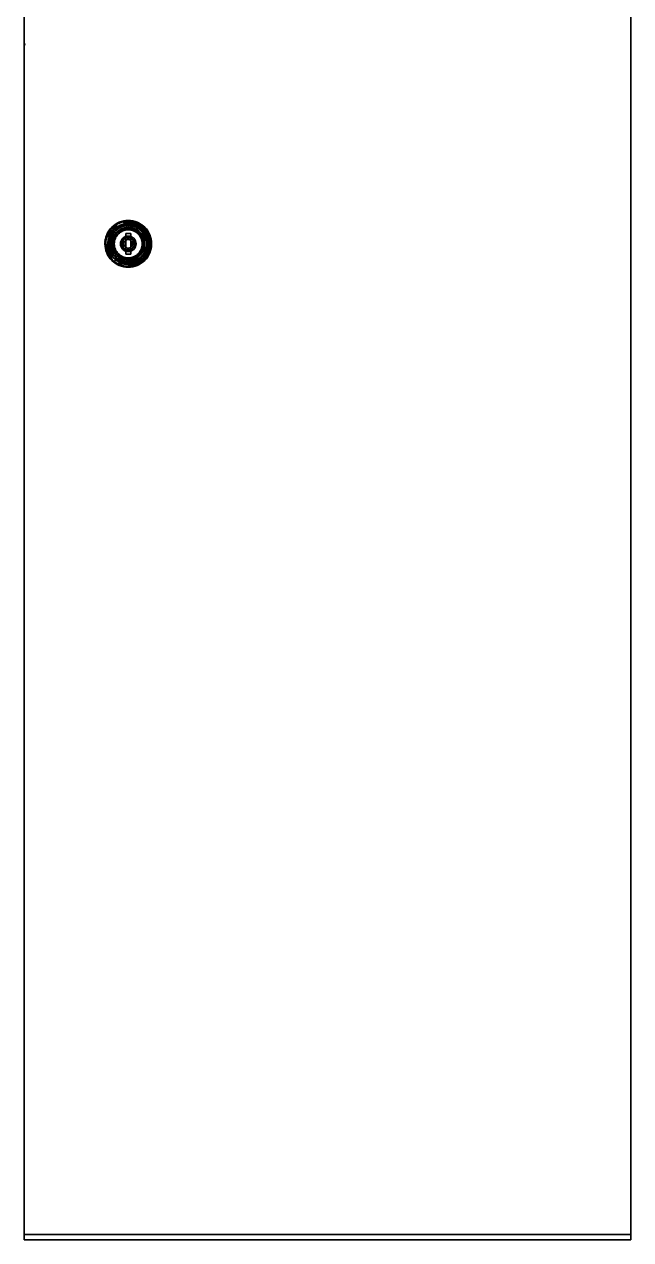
# Model space of a CAD drawing. Header units: inches. Extents: x -1371 to 1856, y -1888 to 3368.
# Drawn here: x 864 to 1856, y -1888 to 101 of the extents above; entities that cross this region are included whole.
import ezdxf

# ---------------------------------------------------------------- set-up
doc = ezdxf.new("R2010")
doc.units = ezdxf.units.IN
doc.header["$MEASUREMENT"] = 0
doc.layers.add('Warstwa 1', color=7, linetype='Continuous')

msp = doc.modelspace()

# ---------------------------------------------------------------- linework, layer by layer
at = {"layer": 'Warstwa 1', "color": 7, "lineweight": 35}
for points in [[(864, 385.3), (864, -1879.6)], [(864, -1879.6), (864, 385.3)], [(864, 385.3), (864, -1879.6)], [(864, -1879.6), (864, 385.3)], [(1856.2, 385.3), (1856.2, -1879.6)], [(1856.2, -1879.6), (1856.2, 385.3)], [(1856.2, 385.3), (1856.2, -1879.6)], [(1856.2, -1879.6), (1856.2, 385.3)], [(1856.2, -534.1), (1856.2, 375.4)], [(1856.2, 375.4), (1856.2, -534.1)], [(864, 65.3)], [(864, -1737.8), (864, 65.3)], [(864, -1737.8), (864, 65.3)], [(865.4, 70)], [(865.4, 70)], [(865.4, 70)], [(864, -29.3), (864, -30.4)], [(864, -30.4), (864, -29.3)], [(864, -29.3), (864, -96.7)], [(864, -29.3), (864, -96.7)], [(864, -30.4), (864, -53.9)], [(864, -53.9), (864, -30.4)], [(864, -66.4), (864, -53.9)], [(864, -53.9), (864, -66.4)], [(864, -107.4), (864, -66.3)], [(864, -75.5), (864, -66.4)], [(864, -66.4), (864, -75.5)], [(864, -68.1), (864, -123.5)], [(864, -123.5), (864, -68.1)], [(864, -82.9), (864, -75.5)], [(864, -75.5), (864, -82.9)], [(864, -85.3), (864, -82.9)], [(864, -82.9), (864, -85.3)], [(864, -101.4), (864, -85.3)], [(864, -85.3), (864, -101.4)], [(864, -150.2), (864, -96.7)], [(864, -96.7), (864, -150.2)], [(864, -107.4), (864, -101.4)], [(864, -101.4), (864, -107.4)], [(864, -121.3), (864, -107.4)], [(864, -110.4), (864, -107.4)], [(864, -107.4), (864, -110.4)], [(864, -121.3), (864, -107.4)], [(864, -167), (864, -110.4)], [(864, -110.4)], [(864, -110.4), (864, -167)], [(864, -110.4)], [(864, -122.6), (864, -121.3)], [(864, -122.6), (864, -121.3)], [(864, -125.7), (864, -122.6)], [(864, -125.7), (864, -122.6)], [(864, -122.6)], [(864, -122.6)], [(864, -123.5), (864, -127.4)], [(864, -127.4), (864, -123.5)], [(864, -125.7), (864, -150.2)], [(864, -125.7), (864, -150.2)], [(864, -127.4), (864, -133.2)], [(864, -133.2), (864, -127.4)], [(864, -133.2), (864, -137)], [(864, -137), (864, -133.2)], [(864, -137), (864, -211.5)], [(864, -211.5), (864, -137)], [(864, -208.4), (864, -167)], [(864, -167), (864, -208.4)], [(864, -191.8), (864, -189.3)], [(864, -210.8), (864, -189.3)], [(864, -241.9), (864, -191.8)], [(864, -191.8), (864, -241.9)], [(864, -211.4), (864, -208.4)], [(864, -208.4), (864, -211.4)], [(864, -210.8), (864, -213.6)], [(864, -210.8), (864, -213.6)], [(864, -270.9), (864, -211.4)], [(864, -270.9), (864, -211.4)], [(864, -211.5), (864, -214)], [(864, -214), (864, -211.5)], [(864, -213.6), (864, -270.9)], [(864, -270.9), (864, -213.6)], [(864, -214), (864, -237.6)], [(864, -214), (864, -237.6)], [(864, -237.6), (864, -240.2)], [(864, -240.2), (864, -237.6)], [(996.6, -250.8), (1018.4, -223.3)], [(1018.4, -223.3), (996.6, -250.8)], [(1018.4, -223.3)], [(1021.7, -221.9)], [(1021.7, -221.9), (1056.4, -227)], [(1056.4, -227), (1021.7, -221.9)], [(1034.1, -222.7)], [(1034.1, -231.1), (1034.1, -225.5)], [(1050.5, -237.4)], [(1056.4, -227)], [(1059.3, -229.3)], [(1059.3, -229.3), (1072.2, -261.9)], [(1072.2, -261.9), (1059.3, -229.3)], [(864, -240.2), (864, -270.9)], [(864, -270.9), (864, -240.2)], [(864, -245.2), (864, -241.9)], [(864, -241.9), (864, -245.2)], [(864, -270.9), (864, -245.2)], [(864, -245.2), (864, -270.9)], [(1009, -287), (996, -254.4)], [(996, -254.4)], [(996, -254.4), (1009, -287)], [(996.6, -250.8)], [(1006.9, -245.4)], [(1006.9, -245.4), (1006.9, -270.9)], [(1006.9, -270.9), (1006.9, -245.4)], [(1007.2, -245.6), (1007.2, -270.7)], [(1007.2, -270.7), (1007.2, -245.6)], [(1007.2, -245.6)], [(1008.6, -258.1)], [(1010.7, -258.1)], [(1011.3, -258.1)], [(1030.2, -241.1)], [(1038.1, -241.1), (1030.2, -241.1)], [(1030.2, -241.1), (1030.2, -275.1)], [(1030.2, -275.1), (1030.2, -241.1)], [(1030.2, -241.1), (1038.1, -241.1)], [(1038.1, -275.1), (1038.1, -241.1)], [(1038.1, -241.1)], [(1038.1, -241.1), (1038.1, -275.1)], [(1044, -258.1), (1041.2, -258.1)], [(1044, -258.1)], [(1044.8, -258.1)], [(1060.3, -258.1)], [(1061.1, -270.7), (1061.1, -245.6)], [(1061.1, -245.6)], [(1061.1, -270.7), (1061.1, -245.6)], [(1061.3, -245.4)], [(1061.3, -270.9), (1061.3, -245.4)], [(1061.3, -245.4), (1061.3, -270.9)], [(1064.6, -258.1)], [(1071, -258.1), (1066.7, -258.1)], [(1072.4, -258.1)], [(1006.9, -270.9)], [(1007.2, -270.7)], [(1030.2, -275.1)], [(1030.2, -275.1), (1038.1, -275.1)], [(1038.1, -275.1), (1030.2, -275.1)], [(1034.1, -270.9)], [(1038.1, -275.1)], [(1071.7, -265.5), (1049.9, -293)], [(1049.9, -293), (1071.7, -265.5)], [(1061.1, -270.7)], [(1061.3, -270.9)], [(1071.7, -265.5)], [(1072.2, -261.9)], [(1009, -287)], [(1010.4, -288.1), (1013.4, -284.2)], [(1010.4, -288.1), (1013.4, -284.2)], [(1010.4, -288.1)], [(1046.5, -294.3), (1011.8, -289.2)], [(1011.8, -289.2), (1046.5, -294.3)], [(1011.8, -289.2)], [(1034.1, -293.6)], [(1046.5, -294.3)], [(1049.9, -293)], [(1851.9, -534.1)], [(1856.2, -534.1), (1856.2, -612.8)], [(1856.2, -534.1)], [(1856.2, -534.1), (1856.2, -612.8)], [(1856.2, -534.1)], [(1851.9, -612.8)], [(1856.2, -1737.8), (1856.2, -612.8)], [(1856.2, -1737.8), (1856.2, -612.8)], [(1856.2, -612.8)], [(1856.2, -612.8)], [(864, -1737.8)], [(1856.2, -1737.8)], [(864, -1879.6), (864, -1883.8)], [(864, -1888.1), (864, -1879.6)], [(1856.2, -1879.6), (864, -1879.6)], [(1856.2, -1879.6), (864, -1879.6)], [(864, -1879.6), (864, -1888.1)], [(864, -1883.8), (864, -1879.6)], [(1856.2, -1879.6), (864, -1879.6)], [(864, -1879.6), (1856.2, -1879.6)], [(864, -1883.8), (864, -1888.1)], [(864, -1883.8)], [(864, -1888.1), (864, -1883.8)], [(864, -1883.8)], [(864, -1888.1)], [(864, -1888.1), (1856.2, -1888.1)], [(880.7, -1888.1), (864, -1888.1)], [(864, -1888.1)], [(1856.2, -1888.1), (864, -1888.1)], [(920.7, -1888.1), (880.7, -1888.1)], [(1799.5, -1888.1), (920.7, -1888.1)], [(920.7, -1888.1), (1799.5, -1888.1)], [(988.8, -1888.1), (1022.8, -1888.1)], [(1022.8, -1888.1), (988.8, -1888.1)], [(1022.8, -1888.1), (988.8, -1888.1)], [(988.8, -1888.1), (1022.8, -1888.1)], [(1697.4, -1888.1), (1731.5, -1888.1)], [(1731.5, -1888.1), (1697.4, -1888.1)], [(1731.5, -1888.1), (1697.4, -1888.1)], [(1697.4, -1888.1), (1731.5, -1888.1)], [(1839.6, -1888.1), (1799.5, -1888.1)], [(1856.2, -1888.1), (1839.6, -1888.1)], [(1856.2, -1879.6), (1856.2, -1888.1)], [(1856.2, -1883.8), (1856.2, -1879.6)], [(1856.2, -1879.6), (1856.2, -1883.8)], [(1856.2, -1888.1), (1856.2, -1879.6)], [(1856.2, -1888.1), (1856.2, -1883.8)], [(1856.2, -1883.8)], [(1856.2, -1888.1), (1856.2, -1883.8)], [(1856.2, -1883.8)], [(1856.2, -1888.1)], [(1856.2, -1888.1)]]:
    msp.add_lwpolyline(points, dxfattribs=at)
for points, knots in [([(865.4, 70), (865.2, 69.6), (865, 69.3), (864.8, 68.9), (864.5, 68.1), (864.3, 67.4), (864.1, 66.6), (864.1, 66.1), (864, 65.7), (864, 65.3)], [0, 0, 0, 0, 1, 1, 1, 2, 2, 2, 3, 3, 3, 3]), ([(865.4, 70), (865.2, 69.6), (865, 69.3), (864.8, 68.9), (864.5, 68.1), (864.3, 67.4), (864.1, 66.6), (864.1, 66.1), (864, 65.7), (864, 65.3)], [0, 0, 0, 0, 1, 1, 1, 2, 2, 2, 3, 3, 3, 3]), ([(864, -66.3), (864, -66.1), (864, -65.8), (864, -65.6), (864, -65.4), (864, -65.3), (864, -65.1), (864, -65.1), (864, -65), (864, -64.9), (864, -64.9), (864, -64.8), (864, -64.8), (864, -64.8), (864, -64.8), (864, -64.7), (864, -64.7), (864, -64.6), (864, -64.6), (864, -64.6), (864, -64.6), (864, -64.5), (864, -64.5), (864, -64.5), (864, -64.5), (864, -64.4), (864, -64.4), (864, -64.4), (864, -64.4), (864, -64.5), (864, -64.5), (864, -64.5), (864, -64.5), (864, -64.5), (864, -64.5), (864, -64.5), (864, -64.6), (864, -64.6), (864, -64.6), (864, -64.6), (864, -64.6), (864, -64.6), (864, -64.6), (864, -64.6), (864, -64.6), (864, -64.7), (864, -64.7), (864, -64.7), (864, -64.8), (864, -64.9), (864, -65.1), (864, -65.2), (864, -65.4), (864, -65.4), (864, -65.6), (864, -65.8), (864, -66.2), (864, -66.6), (864, -67.2), (864, -67.7), (864, -68.1)], [0, 0, 0, 0, 1, 1, 1, 2, 2, 2, 3, 3, 3, 4, 4, 4, 5, 5, 5, 6, 6, 6, 7, 7, 7, 8, 8, 8, 9, 9, 9, 10, 10, 10, 11, 11, 11, 12, 12, 12, 13, 13, 13, 14, 14, 14, 15, 15, 15, 16, 16, 16, 17, 17, 17, 18, 18, 18, 19, 19, 19, 20, 20, 20, 20]), ([(864, -68.1), (864, -66.9), (864, -65.7), (864, -64.4), (864, -65), (864, -65.7), (864, -66.3)], [0, 0, 0, 0, 1, 1, 1, 2, 2, 2, 2]), ([(864, -191.8), (864, -191.6), (864, -191.4), (864, -191.1), (864, -190.5), (864, -190), (864, -189.4), (864, -189.2), (864, -189.1), (864, -189.3)], [0, 0, 0, 0, 1, 1, 1, 2, 2, 2, 3, 3, 3, 3]), ([(995.9, -258.1), (995.9, -253.2), (996.9, -248.1), (998.8, -243.5), (1000.7, -238.9), (1003.5, -234.6), (1007.1, -231.1), (1010.6, -227.5), (1014.9, -224.7), (1019.5, -222.8), (1024.1, -220.9), (1029.1, -219.9), (1034.1, -219.9), (1039.1, -219.9), (1044.1, -220.9), (1048.8, -222.8), (1053.4, -224.7), (1057.6, -227.5), (1061.2, -231.1), (1064.7, -234.6), (1067.6, -238.9), (1069.5, -243.5), (1071.4, -248.1), (1072.4, -253.2), (1072.4, -258.1)], [0, 0, 0, 0, 1, 1, 1, 2, 2, 2, 3, 3, 3, 4, 4, 4, 5, 5, 5, 6, 6, 6, 7, 7, 7, 8, 8, 8, 8]), ([(1072.4, -258.1), (1072.4, -253.2), (1071.4, -248.1), (1069.5, -243.5), (1067.6, -238.9), (1064.7, -234.6), (1061.2, -231.1), (1057.6, -227.5), (1053.4, -224.7), (1048.8, -222.8), (1044.1, -220.9), (1039.1, -219.9), (1034.1, -219.9), (1029.1, -219.9), (1024.1, -220.9), (1019.5, -222.8), (1014.9, -224.7), (1010.6, -227.5), (1007.1, -231.1), (1003.5, -234.6), (1000.7, -238.9), (998.8, -243.5), (996.9, -248.1), (995.9, -253.2), (995.9, -258.1)], [0, 0, 0, 0, 1, 1, 1, 2, 2, 2, 3, 3, 3, 4, 4, 4, 5, 5, 5, 6, 6, 6, 7, 7, 7, 8, 8, 8, 8]), ([(1071, -258.1), (1071, -253.3), (1070, -248.5), (1068.2, -244), (1066.3, -239.6), (1063.6, -235.5), (1060.2, -232.1), (1056.8, -228.7), (1052.7, -225.9), (1048.2, -224.1), (1043.8, -222.2), (1039, -221.3), (1034.1, -221.3), (1029.3, -221.3), (1024.5, -222.2), (1020, -224.1), (1015.6, -225.9), (1011.5, -228.7), (1008.1, -232.1), (1004.7, -235.5), (1001.9, -239.6), (1000.1, -244), (998.2, -248.5), (997.3, -253.3), (997.3, -258.1), (997.3, -263), (998.2, -267.8), (1000.1, -272.2), (1001.9, -276.7), (1004.7, -280.8), (1008.1, -284.2), (1011.5, -287.6), (1015.6, -290.3), (1020, -292.2), (1024.5, -294), (1029.3, -295), (1034.1, -295), (1039, -295), (1043.8, -294), (1048.2, -292.2), (1052.7, -290.3), (1056.8, -287.6), (1060.2, -284.2), (1063.6, -280.8), (1066.3, -276.7), (1068.2, -272.2), (1070, -267.8), (1071, -263), (1071, -258.1)], [0, 0, 0, 0, 1, 1, 1, 2, 2, 2, 3, 3, 3, 4, 4, 4, 5, 5, 5, 6, 6, 6, 7, 7, 7, 8, 8, 8, 9, 9, 9, 10, 10, 10, 11, 11, 11, 12, 12, 12, 13, 13, 13, 14, 14, 14, 15, 15, 15, 16, 16, 16, 16]), ([(1013.4, -284.2), (1010, -281.5), (1007.1, -278.1), (1005, -274.3), (1002.9, -270.5), (1001.5, -266.3), (1001, -262), (1000.5, -257.6), (1000.9, -253.2), (1002.1, -249), (1003.3, -244.8), (1005.3, -240.9), (1008, -237.5), (1010.7, -234), (1014.1, -231.2), (1017.9, -229), (1021.7, -226.9), (1026, -225.6), (1030.3, -225), (1034.6, -224.5), (1039.1, -224.9), (1043.2, -226.1), (1047.4, -227.3), (1051.4, -229.3), (1054.8, -232), (1058.2, -234.7), (1061.1, -238.1), (1063.2, -241.9), (1065.3, -245.7), (1066.7, -250), (1067.2, -254.3), (1067.7, -258.6), (1067.4, -263.1), (1066.2, -267.3), (1065, -271.4), (1062.9, -275.4), (1060.2, -278.8), (1057.5, -282.2), (1054.1, -285.1), (1050.3, -287.2), (1046.5, -289.4), (1042.3, -290.7), (1038, -291.2), (1033.6, -291.7), (1029.2, -291.4), (1025, -290.2), (1020.8, -289), (1016.9, -286.9), (1013.4, -284.2)], [0, 0, 0, 0, 1, 1, 1, 2, 2, 2, 3, 3, 3, 4, 4, 4, 5, 5, 5, 6, 6, 6, 7, 7, 7, 8, 8, 8, 9, 9, 9, 10, 10, 10, 11, 11, 11, 12, 12, 12, 13, 13, 13, 14, 14, 14, 15, 15, 15, 16, 16, 16, 16]), ([(1013.4, -284.2), (1016.9, -286.9), (1020.8, -289), (1025, -290.2), (1029.2, -291.4), (1033.6, -291.7), (1038, -291.2), (1042.3, -290.7), (1046.5, -289.4), (1050.3, -287.2), (1054.1, -285.1), (1057.5, -282.2), (1060.2, -278.8), (1062.9, -275.4), (1065, -271.4), (1066.2, -267.3), (1067.4, -263.1), (1067.7, -258.6), (1067.2, -254.3), (1066.7, -250), (1065.3, -245.7), (1063.2, -241.9), (1061.1, -238.1), (1058.2, -234.7), (1054.8, -232), (1051.4, -229.3), (1047.4, -227.3), (1043.2, -226.1), (1039.1, -224.9), (1034.6, -224.5), (1030.3, -225), (1026, -225.6), (1021.7, -226.9), (1017.9, -229), (1014.1, -231.2), (1010.7, -234), (1008, -237.5), (1005.3, -240.9), (1003.3, -244.8), (1002.1, -249), (1000.9, -253.2), (1000.5, -257.6), (1001, -262), (1001.5, -266.3), (1002.9, -270.5), (1005, -274.3), (1007.1, -278.1), (1010, -281.5), (1013.4, -284.2)], [0, 0, 0, 0, 1, 1, 1, 2, 2, 2, 3, 3, 3, 4, 4, 4, 5, 5, 5, 6, 6, 6, 7, 7, 7, 8, 8, 8, 9, 9, 9, 10, 10, 10, 11, 11, 11, 12, 12, 12, 13, 13, 13, 14, 14, 14, 15, 15, 15, 16, 16, 16, 16]), ([(1066.7, -258.1), (1066.7, -261.3), (1066.3, -264.5), (1065.3, -267.6), (1064.4, -270.7), (1063, -273.6), (1061.2, -276.2), (1059.5, -278.9), (1057.3, -281.3), (1054.8, -283.3), (1052.3, -285.4), (1049.6, -287), (1046.6, -288.3), (1043.6, -289.5), (1040.5, -290.3), (1037.3, -290.6), (1034.1, -290.9), (1030.9, -290.7), (1027.8, -290.1), (1024.6, -289.5), (1021.6, -288.4), (1018.8, -286.9), (1015.9, -285.4), (1013.3, -283.4), (1011.1, -281.2), (1008.8, -278.9), (1006.9, -276.3), (1005.4, -273.5), (1003.9, -270.7), (1002.8, -267.6), (1002.2, -264.5), (1001.5, -261.4), (1001.4, -258.1), (1001.7, -254.9), (1002, -251.8), (1002.8, -248.6), (1004, -245.7), (1005.2, -242.7), (1006.9, -239.9), (1008.9, -237.5), (1011, -235), (1013.4, -232.8), (1016, -231), (1018.7, -229.3), (1021.6, -227.9), (1024.7, -226.9), (1027.7, -226), (1030.9, -225.5), (1034.1, -225.5)], [0, 0, 0, 0, 1, 1, 1, 2, 2, 2, 3, 3, 3, 4, 4, 4, 5, 5, 5, 6, 6, 6, 7, 7, 7, 8, 8, 8, 9, 9, 9, 10, 10, 10, 11, 11, 11, 12, 12, 12, 13, 13, 13, 14, 14, 14, 15, 15, 15, 16, 16, 16, 16]), ([(1064.6, -258.1), (1064.6, -254.2), (1063.8, -250.2), (1062.3, -246.5), (1060.8, -242.8), (1058.5, -239.4), (1055.7, -236.6), (1052.9, -233.8), (1049.5, -231.5), (1045.8, -230), (1042.1, -228.5), (1038.1, -227.7), (1034.1, -227.7), (1030.1, -227.7), (1026.2, -228.5), (1022.5, -230), (1018.8, -231.5), (1015.4, -233.8), (1012.6, -236.6), (1009.8, -239.4), (1007.5, -242.8), (1006, -246.5), (1004.4, -250.2), (1003.7, -254.2), (1003.7, -258.1)], [0, 0, 0, 0, 1, 1, 1, 2, 2, 2, 3, 3, 3, 4, 4, 4, 5, 5, 5, 6, 6, 6, 7, 7, 7, 8, 8, 8, 8]), ([(1003.7, -258.1), (1003.7, -254.2), (1004.4, -250.2), (1006, -246.5), (1007.5, -242.8), (1009.8, -239.4), (1012.6, -236.6), (1015.4, -233.8), (1018.8, -231.5), (1022.5, -230), (1026.2, -228.5), (1030.1, -227.7), (1034.1, -227.7), (1038.1, -227.7), (1042.1, -228.5), (1045.8, -230), (1049.5, -231.5), (1052.9, -233.8), (1055.7, -236.6), (1058.5, -239.4), (1060.8, -242.8), (1062.3, -246.5), (1063.8, -250.2), (1064.6, -254.2), (1064.6, -258.1)], [0, 0, 0, 0, 1, 1, 1, 2, 2, 2, 3, 3, 3, 4, 4, 4, 5, 5, 5, 6, 6, 6, 7, 7, 7, 8, 8, 8, 8]), ([(1061.3, -245.4), (1060.1, -242.8), (1058.6, -240.4), (1056.7, -238.3), (1054.8, -236.2), (1052.6, -234.3), (1050.3, -232.8), (1047.9, -231.3), (1045.2, -230.1), (1042.5, -229.3), (1039.8, -228.5), (1037, -228.1), (1034.1, -228.1), (1031.3, -228.1), (1028.5, -228.5), (1025.7, -229.3), (1023, -230.1), (1020.4, -231.3), (1018, -232.8), (1015.6, -234.3), (1013.4, -236.2), (1011.6, -238.3), (1009.7, -240.4), (1008.1, -242.8), (1006.9, -245.4)], [0, 0, 0, 0, 1, 1, 1, 2, 2, 2, 3, 3, 3, 4, 4, 4, 5, 5, 5, 6, 6, 6, 7, 7, 7, 8, 8, 8, 8]), ([(1006.9, -245.4), (1008.1, -242.8), (1009.7, -240.4), (1011.6, -238.3), (1013.4, -236.2), (1015.6, -234.3), (1018, -232.8), (1020.4, -231.3), (1023, -230.1), (1025.7, -229.3), (1028.5, -228.5), (1031.3, -228.1), (1034.1, -228.1), (1037, -228.1), (1039.8, -228.5), (1042.5, -229.3), (1045.2, -230.1), (1047.9, -231.3), (1050.3, -232.8), (1052.6, -234.3), (1054.8, -236.2), (1056.7, -238.3), (1058.6, -240.4), (1060.1, -242.8), (1061.3, -245.4)], [0, 0, 0, 0, 1, 1, 1, 2, 2, 2, 3, 3, 3, 4, 4, 4, 5, 5, 5, 6, 6, 6, 7, 7, 7, 8, 8, 8, 8]), ([(1061.1, -258.1), (1061.1, -260.8), (1060.8, -263.4), (1060, -266), (1059.2, -268.5), (1058.1, -270.9), (1056.6, -273.1), (1055.1, -275.3), (1053.3, -277.3), (1051.3, -279), (1049.2, -280.7), (1046.9, -282.1), (1044.5, -283.1), (1042, -284.1), (1039.4, -284.8), (1036.8, -285), (1034.1, -285.3), (1031.5, -285.2), (1028.9, -284.6), (1026.3, -284.1), (1023.7, -283.2), (1021.4, -282), (1019.1, -280.7), (1016.9, -279.1), (1015, -277.2), (1013.1, -275.4), (1011.6, -273.2), (1010.3, -270.9), (1009, -268.5), (1008.1, -266), (1007.6, -263.4), (1007.1, -260.8), (1007, -258.1), (1007.2, -255.5), (1007.5, -252.8), (1008.2, -250.2), (1009.2, -247.8), (1010.2, -245.3), (1011.6, -243), (1013.2, -241), (1014.9, -238.9), (1016.9, -237.1), (1019.1, -235.7), (1021.3, -234.2), (1023.7, -233), (1026.3, -232.3), (1028.8, -231.5), (1031.5, -231.1), (1034.1, -231.1)], [0, 0, 0, 0, 1, 1, 1, 2, 2, 2, 3, 3, 3, 4, 4, 4, 5, 5, 5, 6, 6, 6, 7, 7, 7, 8, 8, 8, 9, 9, 9, 10, 10, 10, 11, 11, 11, 12, 12, 12, 13, 13, 13, 14, 14, 14, 15, 15, 15, 16, 16, 16, 16]), ([(1061.1, -245.6), (1059.9, -243.1), (1058.3, -240.7), (1056.5, -238.6), (1054.6, -236.5), (1052.5, -234.6), (1050.1, -233.1), (1047.7, -231.6), (1045.1, -230.4), (1042.4, -229.6), (1039.7, -228.8), (1036.9, -228.4), (1034.1, -228.4), (1031.3, -228.4), (1028.5, -228.8), (1025.8, -229.6), (1023.1, -230.4), (1020.5, -231.6), (1018.2, -233.1), (1015.8, -234.6), (1013.6, -236.5), (1011.8, -238.6), (1009.9, -240.7), (1008.4, -243.1), (1007.2, -245.6)], [0, 0, 0, 0, 1, 1, 1, 2, 2, 2, 3, 3, 3, 4, 4, 4, 5, 5, 5, 6, 6, 6, 7, 7, 7, 8, 8, 8, 8]), ([(1007.2, -245.6), (1008.4, -243.1), (1009.9, -240.7), (1011.8, -238.6), (1013.6, -236.5), (1015.8, -234.6), (1018.2, -233.1), (1020.5, -231.6), (1023.1, -230.4), (1025.8, -229.6), (1028.5, -228.8), (1031.3, -228.4), (1034.1, -228.4), (1036.9, -228.4), (1039.7, -228.8), (1042.4, -229.6), (1045.1, -230.4), (1047.7, -231.6), (1050.1, -233.1), (1052.5, -234.6), (1054.6, -236.5), (1056.5, -238.6), (1058.3, -240.7), (1059.9, -243.1), (1061.1, -245.6)], [0, 0, 0, 0, 1, 1, 1, 2, 2, 2, 3, 3, 3, 4, 4, 4, 5, 5, 5, 6, 6, 6, 7, 7, 7, 8, 8, 8, 8]), ([(1017.7, -278.8), (1015, -276.7), (1012.7, -274), (1011.1, -271), (1009.4, -268), (1008.3, -264.6), (1007.9, -261.2), (1007.5, -257.7), (1007.8, -254.2), (1008.7, -250.9), (1009.7, -247.6), (1011.3, -244.4), (1013.4, -241.7), (1015.6, -239), (1018.3, -236.7), (1021.3, -235.1), (1024.3, -233.4), (1027.7, -232.3), (1031.1, -231.9), (1034.5, -231.5), (1038, -231.8), (1041.4, -232.7), (1044.7, -233.7), (1047.8, -235.3), (1050.5, -237.4)], [0, 0, 0, 0, 1, 1, 1, 2, 2, 2, 3, 3, 3, 4, 4, 4, 5, 5, 5, 6, 6, 6, 7, 7, 7, 8, 8, 8, 8]), ([(1050.5, -237.4), (1047.8, -235.3), (1044.7, -233.7), (1041.4, -232.7), (1038, -231.8), (1034.5, -231.5), (1031.1, -231.9), (1027.7, -232.3), (1024.3, -233.4), (1021.3, -235.1), (1018.3, -236.7), (1015.6, -239), (1013.4, -241.7), (1011.3, -244.4), (1009.7, -247.6), (1008.7, -250.9), (1007.8, -254.2), (1007.5, -257.7), (1007.9, -261.2), (1008.3, -264.6), (1009.4, -268), (1011.1, -271), (1012.7, -274), (1015, -276.7), (1017.7, -278.8), (1020.4, -281), (1023.6, -282.6), (1026.9, -283.5), (1030.2, -284.5), (1033.7, -284.8), (1037.2, -284.4), (1040.6, -284), (1044, -282.9), (1047, -281.2), (1050, -279.5), (1052.7, -277.2), (1054.8, -274.5), (1057, -271.8), (1058.6, -268.7), (1059.5, -265.4), (1060.5, -262), (1060.8, -258.5), (1060.4, -255.1), (1060, -251.7), (1058.9, -248.3), (1057.2, -245.3), (1055.5, -242.3), (1053.2, -239.6), (1050.5, -237.4)], [0, 0, 0, 0, 1, 1, 1, 2, 2, 2, 3, 3, 3, 4, 4, 4, 5, 5, 5, 6, 6, 6, 7, 7, 7, 8, 8, 8, 9, 9, 9, 10, 10, 10, 11, 11, 11, 12, 12, 12, 13, 13, 13, 14, 14, 14, 15, 15, 15, 16, 16, 16, 16]), ([(1060.3, -258.1), (1060.3, -261.6), (1059.7, -265), (1058.4, -268.2), (1057, -271.3), (1055.1, -274.2), (1052.7, -276.7), (1050.2, -279.1), (1047.3, -281), (1044.2, -282.4), (1041, -283.7), (1037.6, -284.4), (1034.1, -284.4), (1030.7, -284.4), (1027.3, -283.7), (1024.1, -282.4), (1020.9, -281), (1018, -279.1), (1015.6, -276.7), (1013.2, -274.2), (1011.2, -271.3), (1009.9, -268.2), (1008.6, -265), (1007.9, -261.6), (1007.9, -258.1), (1007.9, -254.7), (1008.6, -251.3), (1009.9, -248.1), (1011.2, -244.9), (1013.2, -242), (1015.6, -239.6), (1018, -237.2), (1020.9, -235.2), (1024.1, -233.9), (1027.3, -232.6), (1030.7, -231.9), (1034.1, -231.9), (1037.6, -231.9), (1041, -232.6), (1044.2, -233.9), (1047.3, -235.2), (1050.2, -237.2), (1052.7, -239.6), (1055.1, -242), (1057, -244.9), (1058.4, -248.1), (1059.7, -251.3), (1060.3, -254.7), (1060.3, -258.1)], [0, 0, 0, 0, 1, 1, 1, 2, 2, 2, 3, 3, 3, 4, 4, 4, 5, 5, 5, 6, 6, 6, 7, 7, 7, 8, 8, 8, 9, 9, 9, 10, 10, 10, 11, 11, 11, 12, 12, 12, 13, 13, 13, 14, 14, 14, 15, 15, 15, 16, 16, 16, 16]), ([(1060.3, -258.1), (1060.3, -254.7), (1059.7, -251.3), (1058.4, -248.1), (1057, -244.9), (1055.1, -242), (1052.7, -239.6), (1050.2, -237.2), (1047.3, -235.2), (1044.2, -233.9), (1041, -232.6), (1037.6, -231.9), (1034.1, -231.9), (1030.7, -231.9), (1027.3, -232.6), (1024.1, -233.9), (1020.9, -235.2), (1018, -237.2), (1015.6, -239.6), (1013.2, -242), (1011.2, -244.9), (1009.9, -248.1), (1008.6, -251.3), (1007.9, -254.7), (1007.9, -258.1), (1007.9, -261.6), (1008.6, -265), (1009.9, -268.2), (1011.2, -271.3), (1013.2, -274.2), (1015.6, -276.7), (1018, -279.1), (1020.9, -281), (1024.1, -282.4), (1027.3, -283.7), (1030.7, -284.4), (1034.1, -284.4), (1037.6, -284.4), (1041, -283.7), (1044.2, -282.4), (1047.3, -281), (1050.2, -279.1), (1052.7, -276.7), (1055.1, -274.2), (1057, -271.3), (1058.4, -268.2), (1059.7, -265), (1060.3, -261.6), (1060.3, -258.1)], [0, 0, 0, 0, 1, 1, 1, 2, 2, 2, 3, 3, 3, 4, 4, 4, 5, 5, 5, 6, 6, 6, 7, 7, 7, 8, 8, 8, 9, 9, 9, 10, 10, 10, 11, 11, 11, 12, 12, 12, 13, 13, 13, 14, 14, 14, 15, 15, 15, 16, 16, 16, 16]), ([(1059.6, -258.1), (1059.6, -254.8), (1059, -251.5), (1057.7, -248.4), (1056.4, -245.3), (1054.5, -242.5), (1052.2, -240.1), (1049.8, -237.7), (1047, -235.8), (1043.9, -234.6), (1040.8, -233.3), (1037.5, -232.6), (1034.1, -232.6), (1030.8, -232.6), (1027.5, -233.3), (1024.4, -234.6), (1021.3, -235.8), (1018.4, -237.7), (1016.1, -240.1), (1013.7, -242.5), (1011.8, -245.3), (1010.6, -248.4), (1009.3, -251.5), (1008.6, -254.8), (1008.6, -258.1)], [0, 0, 0, 0, 1, 1, 1, 2, 2, 2, 3, 3, 3, 4, 4, 4, 5, 5, 5, 6, 6, 6, 7, 7, 7, 8, 8, 8, 8]), ([(1008.6, -258.1), (1008.6, -254.8), (1009.3, -251.5), (1010.6, -248.4), (1011.8, -245.3), (1013.7, -242.5), (1016.1, -240.1), (1018.4, -237.7), (1021.3, -235.8), (1024.4, -234.6), (1027.5, -233.3), (1030.8, -232.6), (1034.1, -232.6), (1037.5, -232.6), (1040.8, -233.3), (1043.9, -234.6), (1047, -235.8), (1049.8, -237.7), (1052.2, -240.1), (1054.5, -242.5), (1056.4, -245.3), (1057.7, -248.4), (1059, -251.5), (1059.6, -254.8), (1059.6, -258.1)], [0, 0, 0, 0, 1, 1, 1, 2, 2, 2, 3, 3, 3, 4, 4, 4, 5, 5, 5, 6, 6, 6, 7, 7, 7, 8, 8, 8, 8]), ([(1057.5, -258.1), (1057.5, -255.1), (1056.9, -252), (1055.7, -249.2), (1054.6, -246.4), (1052.8, -243.8), (1050.7, -241.6), (1048.5, -239.4), (1045.9, -237.7), (1043.1, -236.5), (1040.2, -235.4), (1037.2, -234.7), (1034.1, -234.7), (1031.1, -234.7), (1028, -235.4), (1025.2, -236.5), (1022.4, -237.7), (1019.8, -239.4), (1017.6, -241.6), (1015.4, -243.8), (1013.7, -246.4), (1012.5, -249.2), (1011.4, -252), (1010.7, -255.1), (1010.7, -258.1)], [0, 0, 0, 0, 1, 1, 1, 2, 2, 2, 3, 3, 3, 4, 4, 4, 5, 5, 5, 6, 6, 6, 7, 7, 7, 8, 8, 8, 8]), ([(1010.7, -258.1), (1010.7, -255.1), (1011.4, -252), (1012.5, -249.2), (1013.7, -246.4), (1015.4, -243.8), (1017.6, -241.6), (1019.8, -239.4), (1022.4, -237.7), (1025.2, -236.5), (1028, -235.4), (1031.1, -234.7), (1034.1, -234.7), (1037.2, -234.7), (1040.2, -235.4), (1043.1, -236.5), (1045.9, -237.7), (1048.5, -239.4), (1050.7, -241.6), (1052.8, -243.8), (1054.6, -246.4), (1055.7, -249.2), (1056.9, -252), (1057.5, -255.1), (1057.5, -258.1)], [0, 0, 0, 0, 1, 1, 1, 2, 2, 2, 3, 3, 3, 4, 4, 4, 5, 5, 5, 6, 6, 6, 7, 7, 7, 8, 8, 8, 8]), ([(1011.3, -258.1), (1011.3, -255.2), (1011.9, -252.2), (1013, -249.4), (1014.2, -246.6), (1015.9, -244.1), (1018, -242), (1020.1, -239.9), (1022.6, -238.2), (1025.4, -237.1), (1028.2, -235.9), (1031.1, -235.3), (1034.1, -235.3), (1037.1, -235.3), (1040.1, -235.9), (1042.9, -237.1), (1045.6, -238.2), (1048.2, -239.9), (1050.3, -242), (1052.4, -244.1), (1054.1, -246.6), (1055.2, -249.4), (1056.4, -252.2), (1056.9, -255.2), (1056.9, -258.1)], [0, 0, 0, 0, 1, 1, 1, 2, 2, 2, 3, 3, 3, 4, 4, 4, 5, 5, 5, 6, 6, 6, 7, 7, 7, 8, 8, 8, 8]), ([(1056.9, -258.1), (1056.9, -255.2), (1056.4, -252.2), (1055.2, -249.4), (1054.1, -246.6), (1052.4, -244.1), (1050.3, -242), (1048.2, -239.9), (1045.6, -238.2), (1042.9, -237.1), (1040.1, -235.9), (1037.1, -235.3), (1034.1, -235.3), (1031.1, -235.3), (1028.2, -235.9), (1025.4, -237.1), (1022.6, -238.2), (1020.1, -239.9), (1018, -242), (1015.9, -244.1), (1014.2, -246.6), (1013, -249.4), (1011.9, -252.2), (1011.3, -255.2), (1011.3, -258.1)], [0, 0, 0, 0, 1, 1, 1, 2, 2, 2, 3, 3, 3, 4, 4, 4, 5, 5, 5, 6, 6, 6, 7, 7, 7, 8, 8, 8, 8]), ([(1050.5, -237.4), (1053.2, -239.6), (1055.5, -242.3), (1057.2, -245.3), (1058.9, -248.3), (1060, -251.7), (1060.4, -255.1), (1060.8, -258.5), (1060.5, -262), (1059.5, -265.4), (1058.6, -268.7), (1057, -271.8), (1054.8, -274.5), (1052.7, -277.2), (1050, -279.5), (1047, -281.2), (1044, -282.9), (1040.6, -284), (1037.2, -284.4), (1033.7, -284.8), (1030.2, -284.5), (1026.9, -283.5), (1023.6, -282.6), (1020.4, -281), (1017.7, -278.8)], [0, 0, 0, 0, 1, 1, 1, 2, 2, 2, 3, 3, 3, 4, 4, 4, 5, 5, 5, 6, 6, 6, 7, 7, 7, 8, 8, 8, 8]), ([(1018.4, -223.3), (1018.6, -223.1), (1018.9, -223), (1019.2, -222.9), (1019.8, -222.7), (1020.3, -222.4), (1020.9, -222.2), (1021.2, -222.1), (1021.5, -222), (1021.7, -221.9)], [0, 0, 0, 0, 1, 1, 1, 2, 2, 2, 3, 3, 3, 3]), ([(1021.7, -221.9), (1021.5, -222), (1021.2, -222.1), (1020.9, -222.2), (1020.3, -222.4), (1019.8, -222.7), (1019.2, -222.9), (1018.9, -223), (1018.6, -223.1), (1018.4, -223.3)], [0, 0, 0, 0, 1, 1, 1, 2, 2, 2, 3, 3, 3, 3]), ([(1034.1, -222.7), (1038.7, -222.7), (1043.4, -223.6), (1047.7, -225.4), (1052, -227.2), (1055.9, -229.8), (1059.2, -233.1), (1062.5, -236.4), (1065.1, -240.3), (1066.9, -244.6), (1068.6, -248.9), (1069.6, -253.5), (1069.6, -258.1), (1069.6, -262.8), (1068.6, -267.4), (1066.9, -271.7), (1065.1, -276), (1062.5, -279.9), (1059.2, -283.2), (1055.9, -286.5), (1052, -289.1), (1047.7, -290.9), (1043.4, -292.6), (1038.7, -293.6), (1034.1, -293.6)], [0, 0, 0, 0, 1, 1, 1, 2, 2, 2, 3, 3, 3, 4, 4, 4, 5, 5, 5, 6, 6, 6, 7, 7, 7, 8, 8, 8, 8]), ([(1034.1, -293.6), (1038.7, -293.6), (1043.4, -292.6), (1047.7, -290.9), (1052, -289.1), (1055.9, -286.5), (1059.2, -283.2), (1062.5, -279.9), (1065.1, -276), (1066.9, -271.7), (1068.6, -267.4), (1069.6, -262.8), (1069.6, -258.1), (1069.6, -253.5), (1068.6, -248.9), (1066.9, -244.6), (1065.1, -240.3), (1062.5, -236.4), (1059.2, -233.1), (1055.9, -229.8), (1052, -227.2), (1047.7, -225.4), (1043.4, -223.6), (1038.7, -222.7), (1034.1, -222.7)], [0, 0, 0, 0, 1, 1, 1, 2, 2, 2, 3, 3, 3, 4, 4, 4, 5, 5, 5, 6, 6, 6, 7, 7, 7, 8, 8, 8, 8]), ([(1034.1, -225.5), (1038.4, -225.5), (1042.7, -226.4), (1046.6, -228), (1050.6, -229.7), (1054.2, -232.1), (1057.2, -235.1), (1060.2, -238.1), (1062.6, -241.7), (1064.2, -245.7), (1065.9, -249.6), (1066.7, -253.9), (1066.7, -258.1)], [0, 0, 0, 0, 1, 1, 1, 2, 2, 2, 3, 3, 3, 4, 4, 4, 4]), ([(1034.1, -231.1), (1037.6, -231.1), (1041.2, -231.8), (1044.5, -233.2), (1047.7, -234.5), (1050.7, -236.5), (1053.2, -239), (1055.7, -241.5), (1057.7, -244.5), (1059.1, -247.8), (1060.4, -251.1), (1061.1, -254.6), (1061.1, -258.1)], [0, 0, 0, 0, 1, 1, 1, 2, 2, 2, 3, 3, 3, 4, 4, 4, 4]), ([(1056.4, -227), (1056.7, -227.2), (1056.9, -227.4), (1057.2, -227.6), (1057.7, -227.9), (1058.1, -228.3), (1058.6, -228.7), (1058.8, -228.9), (1059.1, -229.1), (1059.3, -229.3)], [0, 0, 0, 0, 1, 1, 1, 2, 2, 2, 3, 3, 3, 3]), ([(1059.3, -229.3), (1059.1, -229.1), (1058.8, -228.9), (1058.6, -228.7), (1058.1, -228.3), (1057.7, -227.9), (1057.2, -227.6), (1056.9, -227.4), (1056.7, -227.2), (1056.4, -227)], [0, 0, 0, 0, 1, 1, 1, 2, 2, 2, 3, 3, 3, 3]), ([(1072.4, -258.1), (1072.4, -263.1), (1071.4, -268.1), (1069.5, -272.8), (1067.6, -277.4), (1064.7, -281.7), (1061.2, -285.2), (1057.6, -288.7), (1053.4, -291.6), (1048.8, -293.5), (1044.1, -295.4), (1039.1, -296.4), (1034.1, -296.4), (1029.1, -296.4), (1024.1, -295.4), (1019.5, -293.5), (1014.9, -291.6), (1010.6, -288.7), (1007.1, -285.2), (1003.5, -281.7), (1000.7, -277.4), (998.8, -272.8), (996.9, -268.1), (995.9, -263.1), (995.9, -258.1)], [0, 0, 0, 0, 1, 1, 1, 2, 2, 2, 3, 3, 3, 4, 4, 4, 5, 5, 5, 6, 6, 6, 7, 7, 7, 8, 8, 8, 8]), ([(995.9, -258.1), (995.9, -263.1), (996.9, -268.1), (998.8, -272.8), (1000.7, -277.4), (1003.5, -281.7), (1007.1, -285.2), (1010.6, -288.7), (1014.9, -291.6), (1019.5, -293.5), (1024.1, -295.4), (1029.1, -296.4), (1034.1, -296.4), (1039.1, -296.4), (1044.1, -295.4), (1048.8, -293.5), (1053.4, -291.6), (1057.6, -288.7), (1061.2, -285.2), (1064.7, -281.7), (1067.6, -277.4), (1069.5, -272.8), (1071.4, -268.1), (1072.4, -263.1), (1072.4, -258.1)], [0, 0, 0, 0, 1, 1, 1, 2, 2, 2, 3, 3, 3, 4, 4, 4, 5, 5, 5, 6, 6, 6, 7, 7, 7, 8, 8, 8, 8]), ([(996, -254.4), (996.1, -254.1), (996.1, -253.8), (996.1, -253.5), (996.2, -252.9), (996.3, -252.2), (996.4, -251.6), (996.5, -251.3), (996.5, -251.1), (996.6, -250.8)], [0, 0, 0, 0, 1, 1, 1, 2, 2, 2, 3, 3, 3, 3]), ([(1003.7, -258.1), (1003.7, -262.1), (1004.4, -266.1), (1006, -269.8), (1007.5, -273.5), (1009.8, -276.9), (1012.6, -279.7), (1015.4, -282.5), (1018.8, -284.8), (1022.5, -286.3), (1026.2, -287.8), (1030.1, -288.6), (1034.1, -288.6), (1038.1, -288.6), (1042.1, -287.8), (1045.8, -286.3), (1049.5, -284.8), (1052.9, -282.5), (1055.7, -279.7), (1058.5, -276.9), (1060.8, -273.5), (1062.3, -269.8), (1063.8, -266.1), (1064.6, -262.1), (1064.6, -258.1)], [0, 0, 0, 0, 1, 1, 1, 2, 2, 2, 3, 3, 3, 4, 4, 4, 5, 5, 5, 6, 6, 6, 7, 7, 7, 8, 8, 8, 8]), ([(1064.6, -258.1), (1064.6, -262.1), (1063.8, -266.1), (1062.3, -269.8), (1060.8, -273.5), (1058.5, -276.9), (1055.7, -279.7), (1052.9, -282.5), (1049.5, -284.8), (1045.8, -286.3), (1042.1, -287.8), (1038.1, -288.6), (1034.1, -288.6), (1030.1, -288.6), (1026.2, -287.8), (1022.5, -286.3), (1018.8, -284.8), (1015.4, -282.5), (1012.6, -279.7), (1009.8, -276.9), (1007.5, -273.5), (1006, -269.8), (1004.4, -266.1), (1003.7, -262.1), (1003.7, -258.1)], [0, 0, 0, 0, 1, 1, 1, 2, 2, 2, 3, 3, 3, 4, 4, 4, 5, 5, 5, 6, 6, 6, 7, 7, 7, 8, 8, 8, 8]), ([(1008.6, -258.1), (1008.6, -261.5), (1009.3, -264.8), (1010.6, -267.9), (1011.8, -271), (1013.7, -273.8), (1016.1, -276.2), (1018.4, -278.5), (1021.3, -280.4), (1024.4, -281.7), (1027.5, -283), (1030.8, -283.6), (1034.1, -283.6), (1037.5, -283.6), (1040.8, -283), (1043.9, -281.7), (1047, -280.4), (1049.8, -278.5), (1052.2, -276.2), (1054.5, -273.8), (1056.4, -271), (1057.7, -267.9), (1059, -264.8), (1059.6, -261.5), (1059.6, -258.1)], [0, 0, 0, 0, 1, 1, 1, 2, 2, 2, 3, 3, 3, 4, 4, 4, 5, 5, 5, 6, 6, 6, 7, 7, 7, 8, 8, 8, 8]), ([(1059.6, -258.1), (1059.6, -261.5), (1059, -264.8), (1057.7, -267.9), (1056.4, -271), (1054.5, -273.8), (1052.2, -276.2), (1049.8, -278.5), (1047, -280.4), (1043.9, -281.7), (1040.8, -283), (1037.5, -283.6), (1034.1, -283.6), (1030.8, -283.6), (1027.5, -283), (1024.4, -281.7), (1021.3, -280.4), (1018.4, -278.5), (1016.1, -276.2), (1013.7, -273.8), (1011.8, -271), (1010.6, -267.9), (1009.3, -264.8), (1008.6, -261.5), (1008.6, -258.1)], [0, 0, 0, 0, 1, 1, 1, 2, 2, 2, 3, 3, 3, 4, 4, 4, 5, 5, 5, 6, 6, 6, 7, 7, 7, 8, 8, 8, 8]), ([(1010.7, -258.1), (1010.7, -261.2), (1011.4, -264.3), (1012.5, -267.1), (1013.7, -269.9), (1015.4, -272.5), (1017.6, -274.7), (1019.8, -276.8), (1022.4, -278.6), (1025.2, -279.7), (1028, -280.9), (1031.1, -281.5), (1034.1, -281.5), (1037.2, -281.5), (1040.2, -280.9), (1043.1, -279.7), (1045.9, -278.6), (1048.5, -276.8), (1050.7, -274.7), (1052.8, -272.5), (1054.6, -269.9), (1055.7, -267.1), (1056.9, -264.3), (1057.5, -261.2), (1057.5, -258.1)], [0, 0, 0, 0, 1, 1, 1, 2, 2, 2, 3, 3, 3, 4, 4, 4, 5, 5, 5, 6, 6, 6, 7, 7, 7, 8, 8, 8, 8]), ([(1057.5, -258.1), (1057.5, -261.2), (1056.9, -264.3), (1055.7, -267.1), (1054.6, -269.9), (1052.8, -272.5), (1050.7, -274.7), (1048.5, -276.8), (1045.9, -278.6), (1043.1, -279.7), (1040.2, -280.9), (1037.2, -281.5), (1034.1, -281.5), (1031.1, -281.5), (1028, -280.9), (1025.2, -279.7), (1022.4, -278.6), (1019.8, -276.8), (1017.6, -274.7), (1015.4, -272.5), (1013.7, -269.9), (1012.5, -267.1), (1011.4, -264.3), (1010.7, -261.2), (1010.7, -258.1)], [0, 0, 0, 0, 1, 1, 1, 2, 2, 2, 3, 3, 3, 4, 4, 4, 5, 5, 5, 6, 6, 6, 7, 7, 7, 8, 8, 8, 8]), ([(1056.9, -258.1), (1056.9, -261.1), (1056.4, -264.1), (1055.2, -266.9), (1054.1, -269.6), (1052.4, -272.2), (1050.3, -274.3), (1048.2, -276.4), (1045.6, -278.1), (1042.9, -279.2), (1040.1, -280.4), (1037.1, -281), (1034.1, -281), (1031.1, -281), (1028.2, -280.4), (1025.4, -279.2), (1022.6, -278.1), (1020.1, -276.4), (1018, -274.3), (1015.9, -272.2), (1014.2, -269.6), (1013, -266.9), (1011.9, -264.1), (1011.3, -261.1), (1011.3, -258.1)], [0, 0, 0, 0, 1, 1, 1, 2, 2, 2, 3, 3, 3, 4, 4, 4, 5, 5, 5, 6, 6, 6, 7, 7, 7, 8, 8, 8, 8]), ([(1011.3, -258.1), (1011.3, -261.1), (1011.9, -264.1), (1013, -266.9), (1014.2, -269.6), (1015.9, -272.2), (1018, -274.3), (1020.1, -276.4), (1022.6, -278.1), (1025.4, -279.2), (1028.2, -280.4), (1031.1, -281), (1034.1, -281), (1037.1, -281), (1040.1, -280.4), (1042.9, -279.2), (1045.6, -278.1), (1048.2, -276.4), (1050.3, -274.3), (1052.4, -272.2), (1054.1, -269.6), (1055.2, -266.9), (1056.4, -264.1), (1056.9, -261.1), (1056.9, -258.1)], [0, 0, 0, 0, 1, 1, 1, 2, 2, 2, 3, 3, 3, 4, 4, 4, 5, 5, 5, 6, 6, 6, 7, 7, 7, 8, 8, 8, 8]), ([(1034.1, -245.4), (1030.9, -245.4), (1027.5, -246.8), (1025.1, -249.1), (1022.7, -251.5), (1021.4, -254.8), (1021.4, -258.1), (1021.4, -261.5), (1022.7, -264.8), (1025.1, -267.2), (1027.5, -269.5), (1030.9, -270.9), (1034.1, -270.9)], [0, 0, 0, 0, 1, 1, 1, 2, 2, 2, 3, 3, 3, 4, 4, 4, 4]), ([(1034.1, -270.9), (1030.9, -270.9), (1027.5, -269.5), (1025.1, -267.2), (1022.7, -264.8), (1021.4, -261.5), (1021.4, -258.1), (1021.4, -254.8), (1022.7, -251.5), (1025.1, -249.1), (1027.5, -246.8), (1030.9, -245.4), (1034.1, -245.4)], [0, 0, 0, 0, 1, 1, 1, 2, 2, 2, 3, 3, 3, 4, 4, 4, 4]), ([(1044.8, -258.1), (1044.8, -260.9), (1043.6, -263.7), (1041.6, -265.7), (1039.7, -267.6), (1036.9, -268.8), (1034.1, -268.8), (1031.4, -268.8), (1028.6, -267.6), (1026.6, -265.7), (1024.6, -263.7), (1023.5, -260.9), (1023.5, -258.1), (1023.5, -255.4), (1024.6, -252.6), (1026.6, -250.6), (1028.6, -248.7), (1031.4, -247.5), (1034.1, -247.5), (1036.9, -247.5), (1039.7, -248.7), (1041.6, -250.6), (1043.6, -252.6), (1044.8, -255.4), (1044.8, -258.1)], [0, 0, 0, 0, 1, 1, 1, 2, 2, 2, 3, 3, 3, 4, 4, 4, 5, 5, 5, 6, 6, 6, 7, 7, 7, 8, 8, 8, 8]), ([(1044.8, -258.1), (1044.8, -255.4), (1043.6, -252.6), (1041.6, -250.6), (1039.7, -248.7), (1036.9, -247.5), (1034.1, -247.5), (1031.4, -247.5), (1028.6, -248.7), (1026.6, -250.6), (1024.6, -252.6), (1023.5, -255.4), (1023.5, -258.1), (1023.5, -260.9), (1024.6, -263.7), (1026.6, -265.7), (1028.6, -267.6), (1031.4, -268.8), (1034.1, -268.8), (1036.9, -268.8), (1039.7, -267.6), (1041.6, -265.7), (1043.6, -263.7), (1044.8, -260.9), (1044.8, -258.1)], [0, 0, 0, 0, 1, 1, 1, 2, 2, 2, 3, 3, 3, 4, 4, 4, 5, 5, 5, 6, 6, 6, 7, 7, 7, 8, 8, 8, 8]), ([(1024.2, -258.1), (1024.2, -255.6), (1025.3, -253), (1027.1, -251.1), (1028.9, -249.3), (1031.5, -248.2), (1034.1, -248.2), (1036.7, -248.2), (1039.3, -249.3), (1041.1, -251.1), (1043, -253), (1044, -255.6), (1044, -258.1)], [0, 0, 0, 0, 1, 1, 1, 2, 2, 2, 3, 3, 3, 4, 4, 4, 4]), ([(1024.2, -258.1), (1024.2, -255.6), (1025.3, -253), (1027.1, -251.1), (1028.9, -249.3), (1031.5, -248.2), (1034.1, -248.2), (1036.7, -248.2), (1039.3, -249.3), (1041.1, -251.1), (1043, -253), (1044, -255.6), (1044, -258.1)], [0, 0, 0, 0, 1, 1, 1, 2, 2, 2, 3, 3, 3, 4, 4, 4, 4]), ([(1044, -258.1), (1044, -260.7), (1043, -263.3), (1041.1, -265.2), (1039.3, -267), (1036.7, -268.1), (1034.1, -268.1), (1031.5, -268.1), (1028.9, -267), (1027.1, -265.2), (1025.3, -263.3), (1024.2, -260.7), (1024.2, -258.1)], [0, 0, 0, 0, 1, 1, 1, 2, 2, 2, 3, 3, 3, 4, 4, 4, 4]), ([(1044, -258.1), (1044, -260.7), (1043, -263.3), (1041.1, -265.2), (1039.3, -267), (1036.7, -268.1), (1034.1, -268.1), (1031.5, -268.1), (1028.9, -267), (1027.1, -265.2), (1025.3, -263.3), (1024.2, -260.7), (1024.2, -258.1)], [0, 0, 0, 0, 1, 1, 1, 2, 2, 2, 3, 3, 3, 4, 4, 4, 4]), ([(1041.2, -258.1), (1041.2, -256.3), (1040.4, -254.4), (1039.1, -253.1), (1037.8, -251.8), (1036, -251), (1034.1, -251), (1032.3, -251), (1030.4, -251.8), (1029.1, -253.1), (1027.8, -254.4), (1027, -256.3), (1027, -258.1)], [0, 0, 0, 0, 1, 1, 1, 2, 2, 2, 3, 3, 3, 4, 4, 4, 4]), ([(1027, -258.1), (1027, -259.9), (1027.8, -261.8), (1029.1, -263.1), (1030.4, -264.5), (1032.3, -265.2), (1034.1, -265.2), (1036, -265.2), (1037.8, -264.5), (1039.1, -263.1), (1040.4, -261.8), (1041.2, -259.9), (1041.2, -258.1)], [0, 0, 0, 0, 1, 1, 1, 2, 2, 2, 3, 3, 3, 4, 4, 4, 4]), ([(1034.1, -270.9), (1037.4, -270.9), (1040.8, -269.5), (1043.1, -267.2), (1045.5, -264.8), (1046.9, -261.5), (1046.9, -258.1), (1046.9, -254.8), (1045.5, -251.5), (1043.1, -249.1), (1040.8, -246.8), (1037.4, -245.4), (1034.1, -245.4)], [0, 0, 0, 0, 1, 1, 1, 2, 2, 2, 3, 3, 3, 4, 4, 4, 4]), ([(1034.1, -245.4), (1037.4, -245.4), (1040.8, -246.8), (1043.1, -249.1), (1045.5, -251.5), (1046.9, -254.8), (1046.9, -258.1), (1046.9, -261.5), (1045.5, -264.8), (1043.1, -267.2), (1040.8, -269.5), (1037.4, -270.9), (1034.1, -270.9)], [0, 0, 0, 0, 1, 1, 1, 2, 2, 2, 3, 3, 3, 4, 4, 4, 4]), ([(864, -270.9), (864, -276.3), (864, -281.6), (864, -287), (864, -281.6), (864, -276.3), (864, -270.9)], [0, 0, 0, 0, 1, 1, 1, 2, 2, 2, 2]), ([(864, -270.9), (864, -275.8), (864, -280.6), (864, -285.5), (864, -280.6), (864, -275.8), (864, -270.9)], [0, 0, 0, 0, 1, 1, 1, 2, 2, 2, 2]), ([(864, -270.9), (864, -275.8), (864, -280.6), (864, -285.5), (864, -280.6), (864, -275.8), (864, -270.9)], [0, 0, 0, 0, 1, 1, 1, 2, 2, 2, 2]), ([(864, -270.9), (864, -276.3), (864, -281.6), (864, -287), (864, -281.6), (864, -276.3), (864, -270.9)], [0, 0, 0, 0, 1, 1, 1, 2, 2, 2, 2]), ([(1006.9, -270.9), (1008.1, -273.4), (1009.7, -275.8), (1011.6, -278), (1013.4, -280.1), (1015.6, -282), (1018, -283.5), (1020.4, -285), (1023, -286.2), (1025.7, -287), (1028.5, -287.8), (1031.3, -288.2), (1034.1, -288.2), (1037, -288.2), (1039.8, -287.8), (1042.5, -287), (1045.2, -286.2), (1047.9, -285), (1050.3, -283.5), (1052.6, -282), (1054.8, -280.1), (1056.7, -278), (1058.6, -275.8), (1060.1, -273.4), (1061.3, -270.9)], [0, 0, 0, 0, 1, 1, 1, 2, 2, 2, 3, 3, 3, 4, 4, 4, 5, 5, 5, 6, 6, 6, 7, 7, 7, 8, 8, 8, 8]), ([(1061.3, -270.9), (1060.1, -273.4), (1058.6, -275.8), (1056.7, -278), (1054.8, -280.1), (1052.6, -282), (1050.3, -283.5), (1047.9, -285), (1045.2, -286.2), (1042.5, -287), (1039.8, -287.8), (1037, -288.2), (1034.1, -288.2), (1031.3, -288.2), (1028.5, -287.8), (1025.7, -287), (1023, -286.2), (1020.4, -285), (1018, -283.5), (1015.6, -282), (1013.4, -280.1), (1011.6, -278), (1009.7, -275.8), (1008.1, -273.4), (1006.9, -270.9)], [0, 0, 0, 0, 1, 1, 1, 2, 2, 2, 3, 3, 3, 4, 4, 4, 5, 5, 5, 6, 6, 6, 7, 7, 7, 8, 8, 8, 8]), ([(1007.2, -270.7), (1007.8, -271.9), (1008.5, -273.2), (1009.3, -274.4), (1010.1, -275.6), (1011, -276.8), (1011.9, -277.9), (1012.9, -279), (1014, -280), (1015.1, -280.9), (1016.2, -281.9), (1017.4, -282.7), (1018.6, -283.5), (1019.9, -284.2), (1021.1, -284.9), (1022.4, -285.4), (1023.7, -286), (1025, -286.4), (1026.4, -286.8), (1027.7, -287.2), (1029, -287.4), (1030.3, -287.6), (1031.6, -287.8), (1032.9, -287.8), (1034.1, -287.8), (1035.4, -287.8), (1036.7, -287.8), (1038, -287.6), (1039.3, -287.4), (1040.6, -287.2), (1041.9, -286.8), (1043.2, -286.4), (1044.5, -286), (1045.8, -285.4), (1047.1, -284.9), (1048.4, -284.2), (1049.6, -283.5), (1050.9, -282.7), (1052, -281.9), (1053.2, -280.9), (1054.3, -280), (1055.3, -279), (1056.3, -277.9), (1057.3, -276.8), (1058.2, -275.6), (1059, -274.4), (1059.8, -273.2), (1060.5, -271.9), (1061.1, -270.7)], [0, 0, 0, 0, 1, 1, 1, 2, 2, 2, 3, 3, 3, 4, 4, 4, 5, 5, 5, 6, 6, 6, 7, 7, 7, 8, 8, 8, 9, 9, 9, 10, 10, 10, 11, 11, 11, 12, 12, 12, 13, 13, 13, 14, 14, 14, 15, 15, 15, 16, 16, 16, 16]), ([(1007.2, -270.7), (1008.4, -273.2), (1009.9, -275.6), (1011.8, -277.7), (1013.6, -279.8), (1015.8, -281.7), (1018.2, -283.2), (1020.5, -284.7), (1023.1, -285.9), (1025.8, -286.6), (1028.5, -287.4), (1031.3, -287.8), (1034.1, -287.8), (1036.9, -287.8), (1039.7, -287.4), (1042.4, -286.6), (1045.1, -285.9), (1047.7, -284.7), (1050.1, -283.2), (1052.5, -281.7), (1054.6, -279.8), (1056.5, -277.7), (1058.3, -275.6), (1059.9, -273.2), (1061.1, -270.7)], [0, 0, 0, 0, 1, 1, 1, 2, 2, 2, 3, 3, 3, 4, 4, 4, 5, 5, 5, 6, 6, 6, 7, 7, 7, 8, 8, 8, 8]), ([(1072.2, -261.9), (1072.2, -262.2), (1072.1, -262.5), (1072.1, -262.8), (1072, -263.4), (1071.9, -264), (1071.8, -264.6), (1071.8, -264.9), (1071.7, -265.2), (1071.7, -265.5)], [0, 0, 0, 0, 1, 1, 1, 2, 2, 2, 3, 3, 3, 3]), ([(1071.7, -265.5), (1071.7, -265.2), (1071.8, -264.9), (1071.8, -264.6), (1071.9, -264), (1072, -263.4), (1072.1, -262.8), (1072.1, -262.5), (1072.2, -262.2), (1072.2, -261.9)], [0, 0, 0, 0, 1, 1, 1, 2, 2, 2, 3, 3, 3, 3]), ([(1010.4, -288.1), (1010.2, -288), (1010.1, -287.9), (1010, -287.8), (1009.8, -287.7), (1009.5, -287.5), (1009.3, -287.3), (1009.2, -287.2), (1009.1, -287.1), (1009, -287)], [0, 0, 0, 0, 1, 1, 1, 2, 2, 2, 3, 3, 3, 3]), ([(1009, -287), (1009.1, -287.1), (1009.2, -287.2), (1009.3, -287.3), (1009.5, -287.5), (1009.8, -287.7), (1010, -287.8), (1010.1, -287.9), (1010.2, -288), (1010.4, -288.1)], [0, 0, 0, 0, 1, 1, 1, 2, 2, 2, 3, 3, 3, 3]), ([(1011.8, -289.2), (1011.7, -289.1), (1011.6, -289.1), (1011.5, -289), (1011.2, -288.8), (1011, -288.6), (1010.7, -288.4), (1010.6, -288.3), (1010.5, -288.2), (1010.4, -288.1)], [0, 0, 0, 0, 1, 1, 1, 2, 2, 2, 3, 3, 3, 3]), ([(1010.4, -288.1), (1010.5, -288.2), (1010.6, -288.3), (1010.7, -288.4), (1011, -288.6), (1011.2, -288.8), (1011.5, -289), (1011.6, -289.1), (1011.7, -289.1), (1011.8, -289.2)], [0, 0, 0, 0, 1, 1, 1, 2, 2, 2, 3, 3, 3, 3]), ([(1049.9, -293), (1049.6, -293.1), (1049.3, -293.2), (1049.1, -293.4), (1048.5, -293.6), (1047.9, -293.8), (1047.4, -294), (1047.1, -294.1), (1046.8, -294.2), (1046.5, -294.3)], [0, 0, 0, 0, 1, 1, 1, 2, 2, 2, 3, 3, 3, 3]), ([(1046.5, -294.3), (1046.8, -294.2), (1047.1, -294.1), (1047.4, -294), (1047.9, -293.8), (1048.5, -293.6), (1049.1, -293.4), (1049.3, -293.2), (1049.6, -293.1), (1049.9, -293)], [0, 0, 0, 0, 1, 1, 1, 2, 2, 2, 3, 3, 3, 3]), ([(880.7, -1888.1), (878.3, -1888.1), (876.1, -1888.1), (874, -1888.1), (872, -1888.1), (870.2, -1888.1), (868.7, -1888.1), (868, -1888.1), (867.3, -1888.1), (866.7, -1888.1), (866.1, -1888.1), (865.6, -1888.1), (865.3, -1888.1), (864.9, -1888.1), (864.6, -1888.1), (864.4, -1888.1), (864.2, -1888.1), (864, -1888.1), (864, -1888.1)], [0, 0, 0, 0, 1, 1, 1, 2, 2, 2, 3, 3, 3, 4, 4, 4, 5, 5, 5, 6, 6, 6, 6]), ([(920.7, -1888.1), (918.8, -1888.1), (916.8, -1888.1), (914.9, -1888.1), (912.9, -1888.1), (911, -1888.1), (909.1, -1888.1), (907.2, -1888.1), (905.4, -1888.1), (903.5, -1888.1), (901.7, -1888.1), (899.9, -1888.1), (898.2, -1888.1), (894.8, -1888.1), (891.6, -1888.1), (888.6, -1888.1), (885.7, -1888.1), (883, -1888.1), (880.7, -1888.1)], [0, 0, 0, 0, 1, 1, 1, 2, 2, 2, 3, 3, 3, 4, 4, 4, 5, 5, 5, 6, 6, 6, 6]), ([(1799.5, -1888.1), (1801.4, -1888.1), (1803.4, -1888.1), (1805.3, -1888.1), (1807.3, -1888.1), (1809.2, -1888.1), (1811.1, -1888.1), (1813, -1888.1), (1814.9, -1888.1), (1816.7, -1888.1), (1818.5, -1888.1), (1820.3, -1888.1), (1822, -1888.1), (1825.4, -1888.1), (1828.7, -1888.1), (1831.6, -1888.1), (1834.5, -1888.1), (1837.2, -1888.1), (1839.6, -1888.1)], [0, 0, 0, 0, 1, 1, 1, 2, 2, 2, 3, 3, 3, 4, 4, 4, 5, 5, 5, 6, 6, 6, 6]), ([(1839.6, -1888.1), (1841.9, -1888.1), (1844.2, -1888.1), (1846.2, -1888.1), (1848.2, -1888.1), (1850, -1888.1), (1851.5, -1888.1), (1852.3, -1888.1), (1852.9, -1888.1), (1853.5, -1888.1), (1854.1, -1888.1), (1854.6, -1888.1), (1855, -1888.1), (1855.4, -1888.1), (1855.7, -1888.1), (1855.9, -1888.1), (1856.1, -1888.1), (1856.2, -1888.1), (1856.2, -1888.1)], [0, 0, 0, 0, 1, 1, 1, 2, 2, 2, 3, 3, 3, 4, 4, 4, 5, 5, 5, 6, 6, 6, 6])]:
    msp.add_open_spline(points, degree=3, knots=knots, dxfattribs=at)
for points in [[(864, -66.3), (864, -80), (864, -93.7), (864, -107.4)], [(864, -210.8), (864, -203.6), (864, -196.5), (864, -189.3)], [(996, -254.4), (996.2, -253.1), (996.3, -251.9), (996.6, -250.8)]]:
    msp.add_open_spline(points, degree=3, dxfattribs=at)

doc.saveas('drawing.dxf')
